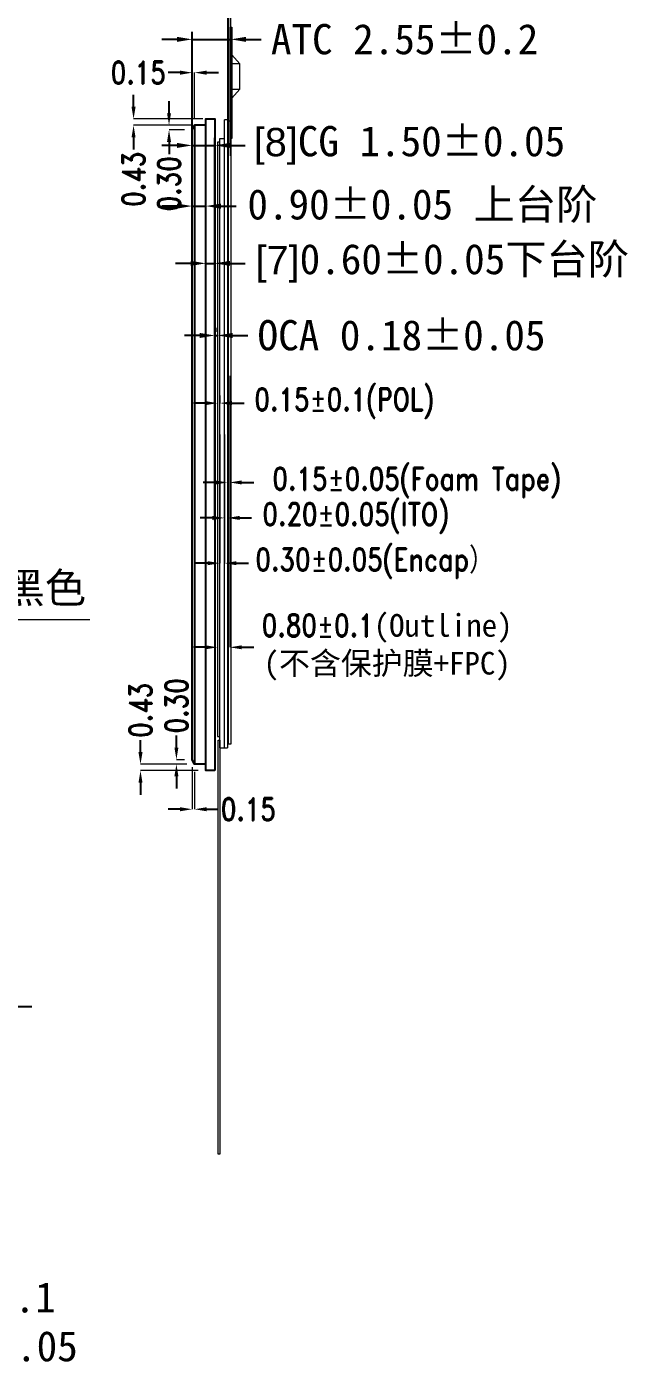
# Model space of a CAD drawing. Header units: millimetres. Extents: x 1134 to 2330, y -9 to 314.
# Drawn here: x 2130.3 to 2170.2, y 155.8 to 244 of the extents above; entities that cross this region are included whole.
import ezdxf

# ---------------------------------------------------------------- set-up
doc = ezdxf.new("R2010")
doc.units = ezdxf.units.MM
doc.layers.get('Defpoints').update_dxf_attribs({"lineweight": 5})
for name, color, linetype, lineweight in [('COF', 110, 'Continuous', 5), ('COF-IC', 2, 'Continuous', 5), ('Connector', 2, 'Continuous', 5), ('DIM', 3, 'Continuous', 5), ('ITO', 2, 'Continuous', 5), ('POL', 202, 'Continuous', 5), ('TAPE-Form', 32, 'Continuous', 5)]:
    doc.layers.add(name, color=color, linetype=linetype, lineweight=lineweight)
doc.layers.add('COVER LENS', color=6, linetype='Continuous')
doc.styles.add('Arial', font='')
doc.styles.add('RD', font='ROMAND.shx', dxfattribs={"width": 0.8})
doc.styles.get("Standard").update_dxf_attribs({"font": 'txt', "bigfont": 'gbcbig.shx'})
doc.styles.add('宋体', font='')
doc.styles.get('Arial').set_extended_font_data('SimSun')
doc.styles.get('宋体').set_extended_font_data('SimSun')
doc.dimstyles.new('DIM', dxfattribs={"dimtxt": 1.5, "dimasz": 0.8, "dimexe": 0, "dimexo": 0.5, "dimgap": 0.11, "dimtad": 0, "dimzin": 1, "dimdsep": 46, "dimtxsty": 'RD', "dimcen": 0, "dimclrd": 256, "dimclre": 256, "dimclrt": 256, "dimadec": 0, "dimazin": 0, "dimtm": 1e-09, "dimtfac": 1, "dimtofl": 0, "dimtmove": 0, "dimatfit": 3, "dimfxl": 1, "dimlwe": -1, "dimarcsym": 0})
doc.dimstyles.new('RG', dxfattribs={"dimtxt": 2, "dimasz": 1, "dimexe": 0.5, "dimexo": 0.3, "dimgap": 0.3, "dimtad": 0, "dimzin": 1, "dimdsep": 46, "dimtxsty": '宋体', "dimcen": 2.5, "dimclrd": 256, "dimclre": 256, "dimclrt": 256, "dimadec": 0, "dimazin": 2, "dimtfac": 1, "dimtmove": 0, "dimatfit": 3, "dimfxl": 1, "dimarcsym": 0})
doc.dimstyles.new('ZY', dxfattribs={"dimtxt": 2, "dimasz": 1, "dimexe": 0.5, "dimexo": 0.3, "dimgap": 0.3, "dimtad": 0, "dimzin": 1, "dimdsep": 46, "dimtxsty": '宋体', "dimcen": 2.5, "dimclrd": 256, "dimclre": 256, "dimclrt": 256, "dimadec": 0, "dimazin": 2, "dimtfac": 1, "dimtmove": 0, "dimatfit": 3, "dimfxl": 1, "dimarcsym": 0})
doc.dimstyles.new('标注模版', dxfattribs={"dimtxt": 1.6, "dimasz": 2, "dimexe": 0.5, "dimexo": 0.5, "dimgap": 0.2, "dimtad": 1, "dimzin": 1, "dimdsep": 46, "dimtxsty": 'Arial', "dimcen": 1, "dimclrd": 3, "dimclre": 3, "dimclrt": 3, "dimadec": 0, "dimazin": 0, "dimtp": 1.2, "dimtm": 1.2, "dimtfac": 1, "dimtmove": 0, "dimatfit": 3, "dimfxl": 1, "dimtolj": 1, "dimarcsym": 0})

# ---------------------------------------------------------------- blocks, each defined once
blk = doc.blocks.new('*D226')
at = {"layer": 'Defpoints', "color": 0, "lineweight": 5, "transparency": 16777216}
for p in [(2143.342, 217.528), (2143.542, 217.528), (2143.342, 211.5)]:
    blk.add_point(p, dxfattribs=at)
at = {"layer": 'DIM', "transparency": 16777216}
for p, q in [((2143.342, 217.028), (2143.342, 211.5)), ((2143.542, 217.028), (2143.542, 211.5))]:
    blk.add_line(p, q, dxfattribs=at)
at = {"layer": 'DIM', "lineweight": -2, "transparency": 16777216}
for p, q in [((2142.542, 211.5), (2141.742, 211.5)), ((2144.342, 211.5), (2145.142, 211.5))]:
    blk.add_line(p, q, dxfattribs=at)
at = {"layer": 'DIM', "lineweight": 5, "transparency": 16777216}
for points in [[(2142.542, 211.633), (2142.542, 211.367), (2143.342, 211.5)], [(2144.342, 211.633), (2144.342, 211.367), (2143.542, 211.5)]]:
    blk.add_solid(points, dxfattribs=at)
at = {"layer": 'DIM', "lineweight": 5, "transparency": 16777216, "insert": (2152.024, 211.5), "char_height": 1.5, "attachment_point": 5, "style": 'RD'}
blk.add_mtext('\\A1;0.20±0.05(ITO)', dxfattribs=at)
blk = doc.blocks.new('*D227')
at = {"layer": 'Defpoints', "color": 0, "lineweight": 5, "transparency": 16777216}
for p in [(2143.042, 217.528), (2143.342, 217.528), (2143.342, 208.505)]:
    blk.add_point(p, dxfattribs=at)
at = {"layer": 'DIM', "transparency": 16777216}
for p, q in [((2143.042, 217.028), (2143.042, 208.505)), ((2143.342, 217.028), (2143.342, 208.505))]:
    blk.add_line(p, q, dxfattribs=at)
at = {"layer": 'DIM', "lineweight": -2, "transparency": 16777216}
for p, q in [((2142.242, 208.505), (2141.442, 208.505)), ((2144.142, 208.505), (2144.942, 208.505))]:
    blk.add_line(p, q, dxfattribs=at)
at = {"layer": 'DIM', "lineweight": 5, "transparency": 16777216}
for points in [[(2142.242, 208.639), (2142.242, 208.372), (2143.042, 208.505)], [(2144.142, 208.639), (2144.142, 208.372), (2143.342, 208.505)]]:
    blk.add_solid(points, dxfattribs=at)
at = {"layer": 'DIM', "lineweight": 5, "transparency": 16777216, "insert": (2153.281, 208.505), "char_height": 1.5, "attachment_point": 5, "style": 'RD'}
blk.add_mtext('\\A1;0.30±0.05(Encap）', dxfattribs=at)
blk = doc.blocks.new('*D228')
at = {"layer": 'Defpoints', "color": 0, "lineweight": 5, "transparency": 16777216}
for p in [(2142.892, 219.092), (2143.042, 219.092), (2143.042, 219.092)]:
    blk.add_point(p, dxfattribs=at)
at = {"layer": 'DIM', "lineweight": -2, "transparency": 16777216}
for p, q in [((2142.092, 219.092), (2141.292, 219.092)), ((2143.842, 219.092), (2144.642, 219.092))]:
    blk.add_line(p, q, dxfattribs=at)
at = {"layer": 'DIM', "transparency": 16777216}
for p, q in [((2142.892, 219.592), (2142.892, 219.092)), ((2143.042, 219.592), (2143.042, 219.092))]:
    blk.add_line(p, q, dxfattribs=at)
at = {"layer": 'DIM', "lineweight": 5, "transparency": 16777216}
for points in [[(2142.092, 219.225), (2142.092, 218.958), (2142.892, 219.092)], [(2143.842, 219.225), (2143.842, 218.958), (2143.042, 219.092)]]:
    blk.add_solid(points, dxfattribs=at)
at = {"layer": 'DIM', "lineweight": 5, "transparency": 16777216, "insert": (2151.266, 219.092), "char_height": 1.5, "attachment_point": 5, "style": 'RD'}
blk.add_mtext('\\A1;0.15±0.1(POL)', dxfattribs=at)
blk = doc.blocks.new('R154GSM-001-PNL-V01-B')
at = {"layer": 'ITO'}
for p, q in [((430.62, 282.808), (430.62, 242.488)), ((430.62, 282.808), (431.125, 282.808)), ((430.925, 282.808), (430.925, 241.268)), ((431.125, 241.268), (431.125, 282.808)), ((430.62, 242.488), (430.925, 242.488)), ((431.125, 241.268), (430.925, 241.268))]:
    blk.add_line(p, q, dxfattribs=at)
blk = doc.blocks.new('R197NRK-001-POL-V01-B')
at = {"layer": 'POL'}
for p, q in [((807.075, 241.771), (807.075, 281.096)), ((807.075, 281.096), (807.225, 281.096)), ((807.225, 241.771), (807.075, 241.771))]:
    blk.add_line(p, q, dxfattribs=at)
at = {"layer": 'DIM', "lineweight": 5}
blk.add_blockref('R154GSM-001-PNL-V01-B', (376.605, -0.962), dxfattribs=at)
blk = doc.blocks.new('*D229')
at = {"layer": 'Defpoints', "color": 0, "lineweight": 5, "transparency": 16777216}
for p in [(2143.542, 217.678), (2143.692, 217.678), (2143.542, 213.845)]:
    blk.add_point(p, dxfattribs=at)
at = {"layer": 'DIM', "transparency": 16777216}
for p, q in [((2143.542, 217.178), (2143.542, 213.845)), ((2143.692, 217.178), (2143.692, 213.845))]:
    blk.add_line(p, q, dxfattribs=at)
at = {"layer": 'DIM', "lineweight": -2, "transparency": 16777216}
for p, q in [((2142.742, 213.845), (2141.942, 213.845)), ((2144.492, 213.845), (2145.292, 213.845))]:
    blk.add_line(p, q, dxfattribs=at)
at = {"layer": 'DIM', "lineweight": 5, "transparency": 16777216}
for points in [[(2142.742, 213.979), (2142.742, 213.712), (2143.542, 213.845)], [(2144.492, 213.979), (2144.492, 213.712), (2143.692, 213.845)]]:
    blk.add_solid(points, dxfattribs=at)
at = {"layer": 'DIM', "lineweight": 5, "transparency": 16777216, "insert": (2156.059, 213.845), "char_height": 1.5, "attachment_point": 5, "style": 'RD'}
blk.add_mtext('\\A1;0.15±0.05(Foam Tape)', dxfattribs=at)
blk = doc.blocks.new('R154GSM-001-FOAM-V01-B')
at = {"layer": 'TAPE-Form', "lineweight": 5}
for p, q in [((1019.024, 281.601), (1019.024, 240.361)), ((1019.174, 281.601), (1019.024, 281.601)), ((1019.174, 240.361), (1019.174, 281.601)), ((1019.024, 240.361), (1019.174, 240.361))]:
    blk.add_line(p, q, dxfattribs=at)
blk = doc.blocks.new('R197NRK-001-COF-V01-B')
at = {"layer": 'COF', "color": 132}
for p, q in [((616.524, 259.365), (615.994, 259.965)), ((616.524, 257.695), (615.994, 257.095))]:
    blk.add_line(p, q, dxfattribs=at)
at = {"layer": 'COF'}
blk.add_lwpolyline([(615.694, 253.672), (615.694, 263.096), (615.794, 263.096), (615.794, 253.672)], close=True, dxfattribs=at)
at = {"layer": 'COF', "color": 2, "lineweight": 5}
blk.add_lwpolyline([(615.794, 263.096), (615.794, 253.672), (615.894, 253.672), (615.894, 263.096)], close=True, dxfattribs=at)
at = {"layer": 'COF', "color": 5, "lineweight": 5}
blk.add_lwpolyline([(615.994, 262.646), (615.894, 262.646), (615.894, 255.272), (615.994, 255.272)], close=True, dxfattribs=at)
at = {"layer": 'COF-IC', "linetype": 'Continuous'}
blk.add_lwpolyline([(615.994, 259.365), (616.524, 259.365), (616.524, 257.695), (615.994, 257.695)], close=True, dxfattribs=at)
blk = doc.blocks.new('*D230')
at = {"layer": 'Defpoints', "color": 0, "lineweight": 5, "transparency": 16777216}
for p in [(2142.892, 221.399), (2143.692, 221.399), (2143.692, 202.941)]:
    blk.add_point(p, dxfattribs=at)
at = {"layer": 'DIM', "transparency": 16777216}
for p, q in [((2142.892, 220.899), (2142.892, 202.941)), ((2143.692, 220.899), (2143.692, 202.941))]:
    blk.add_line(p, q, dxfattribs=at)
at = {"layer": 'DIM', "lineweight": -2, "transparency": 16777216}
for p, q in [((2142.092, 202.941), (2141.292, 202.941)), ((2144.492, 202.941), (2145.292, 202.941))]:
    blk.add_line(p, q, dxfattribs=at)
at = {"layer": 'DIM', "lineweight": 5, "transparency": 16777216}
for points in [[(2142.092, 203.075), (2142.092, 202.808), (2142.892, 202.941)], [(2144.492, 203.075), (2144.492, 202.808), (2143.692, 202.941)]]:
    blk.add_solid(points, dxfattribs=at)
at = {"layer": 'DIM', "lineweight": 5, "transparency": 16777216, "insert": (2154.109, 202.941), "char_height": 1.5, "attachment_point": 5, "style": 'RD'}
blk.add_mtext('\\A1;0.80±0.1{\\A0;\\fSimSun|b0|i0|c134|p2;\\W1;(Outline)\\P(不含保护膜+FPC)}', dxfattribs=at)
blk = doc.blocks.new('R160GAM-012-TFPC-V01-B')
at = {"layer": 'Connector', "lineweight": 5}
blk.add_lwpolyline([(1561.681, 196.809), (1561.791, 196.809), (1561.791, 169.419), (1561.681, 169.419)], close=True, dxfattribs=at)
blk = doc.blocks.new('R160GAM-012-S100-CVL-V02-B')
at = {"layer": 'COVER LENS'}
for points in [[(1893.863, 259.525), (1893.113, 259.525), (1893.113, 217.265), (1892.963, 217.565), (1892.963, 259.225), (1893.113, 259.525)], [(1893.863, 217.265), (1893.113, 217.265)]]:
    blk.add_lwpolyline(points, dxfattribs=at)
blk.add_lwpolyline([(1894.463, 216.839), (1893.863, 216.839), (1893.863, 259.95), (1894.463, 259.95)], close=True, dxfattribs=at)
blk = doc.blocks.new('*D237')
at = {"layer": 'Defpoints', "color": 0, "lineweight": 5, "transparency": 16777216}
for p in [(2142.712, 236.138), (2141.212, 216.765), (2142.712, 211.048)]:
    blk.add_point(p, dxfattribs=at)
at = {"layer": 'DIM', "lineweight": -2, "transparency": 16777216}
for p, q in [((2141.212, 217.065), (2141.212, 236.638)), ((2142.712, 211.348), (2142.712, 236.638)), ((2140.212, 236.138), (2139.212, 236.138)), ((2141.212, 236.138), (2142.712, 236.138)), ((2143.712, 236.138), (2144.712, 236.138))]:
    blk.add_line(p, q, dxfattribs=at)
at = {"layer": 'DIM', "lineweight": 5, "transparency": 16777216}
for points in [[(2140.212, 236.305), (2140.212, 235.971), (2141.212, 236.138)], [(2143.712, 236.305), (2143.712, 235.971), (2142.712, 236.138)]]:
    blk.add_solid(points, dxfattribs=at)
at = {"layer": 'DIM', "transparency": 16777216, "insert": (2155.586, 236.138), "char_height": 2, "attachment_point": 5, "style": '宋体'}
blk.add_mtext('{\\fArial|b0|i0|c0|p34;\\H0.9375x;\\C1;[8]}CG 1.50%%P0.05', dxfattribs=at)
blk = doc.blocks.new('*D238')
at = {"layer": 'Defpoints', "color": 0, "lineweight": 5, "transparency": 16777216}
for p in [(2142.712, 228.338), (2142.112, 210.999), (2142.712, 211.048)]:
    blk.add_point(p, dxfattribs=at)
at = {"layer": 'DIM', "lineweight": -2, "transparency": 16777216}
for p, q in [((2142.112, 211.299), (2142.112, 228.838)), ((2142.712, 211.348), (2142.712, 228.838)), ((2141.112, 228.338), (2140.112, 228.338)), ((2142.112, 228.338), (2142.712, 228.338)), ((2143.712, 228.338), (2144.712, 228.338))]:
    blk.add_line(p, q, dxfattribs=at)
at = {"layer": 'DIM', "lineweight": 5, "transparency": 16777216}
for points in [[(2141.112, 228.505), (2141.112, 228.171), (2142.112, 228.338)], [(2143.712, 228.505), (2143.712, 228.171), (2142.712, 228.338)]]:
    blk.add_solid(points, dxfattribs=at)
at = {"layer": 'DIM', "transparency": 16777216, "insert": (2157.759, 228.338), "char_height": 2, "attachment_point": 5, "style": '宋体'}
blk.add_mtext('{\\fArial|b0|i0|c0|p34;\\H0.9375x;\\C1;[7]}0.60%%P0.05{\\A1;下台阶}', dxfattribs=at)
blk = doc.blocks.new('*D239')
at = {"layer": 'Defpoints', "color": 0, "lineweight": 5, "transparency": 16777216}
for p in [(2142.112, 232.126), (2141.212, 219.819), (2142.112, 219.819)]:
    blk.add_point(p, dxfattribs=at)
at = {"layer": 'DIM', "lineweight": -2, "transparency": 16777216}
for p, q in [((2140.212, 232.126), (2139.212, 232.126)), ((2141.212, 220.119), (2141.212, 232.626)), ((2141.212, 232.126), (2142.112, 232.126)), ((2142.112, 220.119), (2142.112, 232.626)), ((2143.112, 232.126), (2144.112, 232.126))]:
    blk.add_line(p, q, dxfattribs=at)
at = {"layer": 'DIM', "lineweight": 5, "transparency": 16777216}
for points in [[(2140.212, 232.292), (2140.212, 231.959), (2141.212, 232.126)], [(2143.112, 232.292), (2143.112, 231.959), (2142.112, 232.126)]]:
    blk.add_solid(points, dxfattribs=at)
at = {"layer": 'DIM', "transparency": 16777216, "insert": (2156.44, 232.126), "char_height": 2, "attachment_point": 5, "style": '宋体'}
blk.add_mtext('\\A1;0.90±0.05 上台阶', dxfattribs=at)
blk = doc.blocks.new('*D240')
at = {"layer": 'Defpoints', "color": 0, "lineweight": 5, "transparency": 16777216}
for p in [(2142.712, 223.5), (2142.887, 223.568), (2142.887, 223.5)]:
    blk.add_point(p, dxfattribs=at)
at = {"layer": 'DIM', "lineweight": -2, "transparency": 16777216}
for p, q in [((2142.712, 223.8), (2142.712, 224.068)), ((2142.887, 223.8), (2142.887, 224.068)), ((2141.712, 223.568), (2140.712, 223.568)), ((2142.712, 223.568), (2142.887, 223.568)), ((2143.887, 223.568), (2144.887, 223.568))]:
    blk.add_line(p, q, dxfattribs=at)
at = {"layer": 'DIM', "lineweight": 5, "transparency": 16777216}
for points in [[(2141.712, 223.735), (2141.712, 223.402), (2142.712, 223.568)], [(2143.887, 223.735), (2143.887, 223.402), (2142.887, 223.568)]]:
    blk.add_solid(points, dxfattribs=at)
at = {"layer": 'DIM', "transparency": 16777216, "insert": (2155.059, 223.568), "char_height": 2, "attachment_point": 5, "style": '宋体'}
blk.add_mtext('\\A1;OCA 0.18±0.05', dxfattribs=at)
blk = doc.blocks.new('*D241')
at = {"layer": 'Defpoints', "color": 0, "lineweight": 5, "transparency": 16777216}
for p in [(2143.767, 243.153), (2141.212, 235.14), (2143.767, 235.14)]:
    blk.add_point(p, dxfattribs=at)
at = {"layer": 'DIM', "lineweight": -2, "transparency": 16777216}
for p, q in [((2141.212, 235.44), (2141.212, 243.653)), ((2143.767, 235.44), (2143.767, 243.653)), ((2140.212, 243.153), (2139.212, 243.153)), ((2141.212, 243.153), (2143.767, 243.153)), ((2144.767, 243.153), (2145.767, 243.153))]:
    blk.add_line(p, q, dxfattribs=at)
at = {"layer": 'DIM', "lineweight": 5, "transparency": 16777216}
for points in [[(2140.212, 243.319), (2140.212, 242.986), (2141.212, 243.153)], [(2144.767, 243.319), (2144.767, 242.986), (2143.767, 243.153)]]:
    blk.add_solid(points, dxfattribs=at)
at = {"layer": 'DIM', "transparency": 16777216, "insert": (2155.263, 243.153), "char_height": 2, "attachment_point": 5, "style": '宋体'}
blk.add_mtext('\\A1;ATC 2.55±0.2', dxfattribs=at)
blk = doc.blocks.new('*D257')
at = {"layer": 'Defpoints', "color": 0, "lineweight": 5, "transparency": 16777216}
for p in [(2115.503, 216.339), (2117.543, 216.339), (2117.543, 159.931)]:
    blk.add_point(p, dxfattribs=at)
at = {"layer": 'DIM', "lineweight": -2, "transparency": 16777216}
for p, q in [((2115.503, 216.039), (2115.503, 159.431)), ((2117.543, 216.039), (2117.543, 159.431)), ((2114.503, 159.931), (2113.503, 159.931)), ((2115.503, 159.931), (2117.543, 159.931)), ((2118.543, 159.931), (2119.543, 159.931))]:
    blk.add_line(p, q, dxfattribs=at)
at = {"layer": 'DIM', "lineweight": 5, "transparency": 16777216}
for points in [[(2114.503, 160.098), (2114.503, 159.765), (2115.503, 159.931)], [(2118.543, 160.098), (2118.543, 159.765), (2117.543, 159.931)]]:
    blk.add_solid(points, dxfattribs=at)
at = {"layer": 'DIM', "transparency": 16777216, "insert": (2126.061, 159.931), "char_height": 2, "attachment_point": 5, "style": '宋体'}
blk.add_mtext('\\A1;2.04±0.1', dxfattribs=at)
blk = doc.blocks.new('*D260')
at = {"layer": 'Defpoints', "color": 0, "lineweight": 5, "transparency": 16777216}
for p in [(2116.973, 216.339), (2117.543, 216.339), (2117.543, 156.701)]:
    blk.add_point(p, dxfattribs=at)
at = {"layer": 'DIM', "lineweight": -2, "transparency": 16777216}
for p, q in [((2116.973, 216.039), (2116.973, 156.201)), ((2117.543, 216.039), (2117.543, 156.201)), ((2115.973, 156.701), (2114.973, 156.701)), ((2116.973, 156.701), (2117.543, 156.701)), ((2118.543, 156.701), (2119.543, 156.701))]:
    blk.add_line(p, q, dxfattribs=at)
at = {"layer": 'DIM', "lineweight": 5, "transparency": 16777216}
for points in [[(2115.973, 156.868), (2115.973, 156.534), (2116.973, 156.701)], [(2118.543, 156.868), (2118.543, 156.534), (2117.543, 156.701)]]:
    blk.add_solid(points, dxfattribs=at)
at = {"layer": 'DIM', "transparency": 16777216, "insert": (2126.838, 156.701), "char_height": 2, "attachment_point": 5, "style": '宋体'}
blk.add_mtext('\\A1;0.57±0.05', dxfattribs=at)
blk = doc.blocks.new('*D267')
at = {"layer": 'Defpoints', "color": 0, "lineweight": 5, "transparency": 16777216}
for p in [(2137.331, 237.469), (2141.662, 237.469), (2142.412, 237.894)]:
    blk.add_point(p, dxfattribs=at)
at = {"layer": 'DIM', "lineweight": -2, "transparency": 16777216}
for p, q in [((2137.331, 238.694), (2137.331, 239.494)), ((2137.331, 236.669), (2137.331, 235.869))]:
    blk.add_line(p, q, dxfattribs=at)
at = {"layer": 'DIM', "transparency": 16777216}
for p, q in [((2141.912, 237.894), (2137.331, 237.894)), ((2141.162, 237.469), (2137.331, 237.469))]:
    blk.add_line(p, q, dxfattribs=at)
at = {"layer": 'DIM', "lineweight": 5, "transparency": 16777216}
for points in [[(2137.198, 238.694), (2137.465, 238.694), (2137.331, 237.894)], [(2137.198, 236.669), (2137.465, 236.669), (2137.331, 237.469)]]:
    blk.add_solid(points, dxfattribs=at)
at = {"layer": 'DIM', "lineweight": 5, "transparency": 16777216, "insert": (2137.331, 233.902), "char_height": 1.5, "attachment_point": 5, "rotation": 90, "style": 'RD'}
blk.add_mtext('0.43', dxfattribs=at)
blk = doc.blocks.new('*D268')
at = {"layer": 'Defpoints', "color": 0, "lineweight": 5, "transparency": 16777216}
for p in [(2137.791, 195.209), (2141.362, 195.209), (2142.112, 194.783)]:
    blk.add_point(p, dxfattribs=at)
at = {"layer": 'DIM', "lineweight": -2, "transparency": 16777216}
for p, q in [((2137.791, 196.009), (2137.791, 196.809)), ((2137.791, 193.983), (2137.791, 193.183))]:
    blk.add_line(p, q, dxfattribs=at)
at = {"layer": 'DIM', "transparency": 16777216}
for p, q in [((2140.862, 195.209), (2137.791, 195.209)), ((2141.612, 194.783), (2137.791, 194.783))]:
    blk.add_line(p, q, dxfattribs=at)
at = {"layer": 'DIM', "lineweight": 5, "transparency": 16777216}
for points in [[(2137.657, 196.009), (2137.924, 196.009), (2137.791, 195.209)], [(2137.657, 193.983), (2137.924, 193.983), (2137.791, 194.783)]]:
    blk.add_solid(points, dxfattribs=at)
at = {"layer": 'DIM', "lineweight": 5, "transparency": 16777216, "insert": (2137.791, 198.776), "char_height": 1.5, "attachment_point": 5, "rotation": 90, "style": 'RD'}
blk.add_mtext('0.43', dxfattribs=at)
blk = doc.blocks.new('*D269')
at = {"layer": 'Defpoints', "color": 0, "lineweight": 5, "transparency": 16777216}
for p in [(2141.362, 237.469), (2139.678, 237.169), (2141.212, 237.169)]:
    blk.add_point(p, dxfattribs=at)
at = {"layer": 'DIM', "lineweight": -2, "transparency": 16777216}
for p, q in [((2139.678, 238.269), (2139.678, 239.069)), ((2139.678, 236.369), (2139.678, 235.569))]:
    blk.add_line(p, q, dxfattribs=at)
at = {"layer": 'DIM', "transparency": 16777216}
for p, q in [((2140.862, 237.469), (2139.678, 237.469)), ((2140.712, 237.169), (2139.678, 237.169))]:
    blk.add_line(p, q, dxfattribs=at)
at = {"layer": 'DIM', "lineweight": 5, "transparency": 16777216}
for points in [[(2139.545, 238.269), (2139.811, 238.269), (2139.678, 237.469)], [(2139.545, 236.369), (2139.811, 236.369), (2139.678, 237.169)]]:
    blk.add_solid(points, dxfattribs=at)
at = {"layer": 'DIM', "lineweight": 5, "transparency": 16777216, "insert": (2139.678, 233.602), "char_height": 1.5, "attachment_point": 5, "rotation": 90, "style": 'RD'}
blk.add_mtext('0.30', dxfattribs=at)
blk = doc.blocks.new('*D270')
at = {"layer": 'Defpoints', "color": 0, "lineweight": 5, "transparency": 16777216}
for p in [(2141.212, 240.951), (2141.362, 237.469), (2141.212, 237.169)]:
    blk.add_point(p, dxfattribs=at)
at = {"layer": 'DIM', "lineweight": -2, "transparency": 16777216}
for p, q in [((2140.412, 240.951), (2139.612, 240.951)), ((2142.162, 240.951), (2142.962, 240.951))]:
    blk.add_line(p, q, dxfattribs=at)
at = {"layer": 'DIM', "transparency": 16777216}
for p, q in [((2141.212, 237.669), (2141.212, 240.951)), ((2141.362, 237.969), (2141.362, 240.951))]:
    blk.add_line(p, q, dxfattribs=at)
at = {"layer": 'DIM', "lineweight": 5, "transparency": 16777216}
for points in [[(2140.412, 241.084), (2140.412, 240.817), (2141.212, 240.951)], [(2142.162, 241.084), (2142.162, 240.817), (2141.362, 240.951)]]:
    blk.add_solid(points, dxfattribs=at)
at = {"layer": 'DIM', "lineweight": 5, "transparency": 16777216, "insert": (2137.645, 240.951), "char_height": 1.5, "attachment_point": 5, "style": 'RD'}
blk.add_mtext('0.15', dxfattribs=at)
blk = doc.blocks.new('*D271')
at = {"layer": 'Defpoints', "color": 0, "lineweight": 5, "transparency": 16777216}
for p in [(2141.212, 195.509), (2141.362, 195.209), (2141.362, 192.229)]:
    blk.add_point(p, dxfattribs=at)
at = {"layer": 'DIM', "transparency": 16777216}
for p, q in [((2141.212, 195.009), (2141.212, 192.229)), ((2141.362, 194.709), (2141.362, 192.229))]:
    blk.add_line(p, q, dxfattribs=at)
at = {"layer": 'DIM', "lineweight": -2, "transparency": 16777216}
for p, q in [((2140.412, 192.229), (2139.612, 192.229)), ((2142.162, 192.229), (2142.962, 192.229))]:
    blk.add_line(p, q, dxfattribs=at)
at = {"layer": 'DIM', "lineweight": 5, "transparency": 16777216}
for points in [[(2140.412, 192.362), (2140.412, 192.096), (2141.212, 192.229)], [(2142.162, 192.362), (2142.162, 192.096), (2141.362, 192.229)]]:
    blk.add_solid(points, dxfattribs=at)
at = {"layer": 'DIM', "lineweight": 5, "transparency": 16777216, "insert": (2144.929, 192.229), "char_height": 1.5, "attachment_point": 5, "style": 'RD'}
blk.add_mtext('0.15', dxfattribs=at)
blk = doc.blocks.new('*D266')
at = {"layer": 'Defpoints', "color": 0, "lineweight": 5, "transparency": 16777216}
for p in [(2140.167, 195.509), (2141.212, 195.509), (2141.362, 195.209)]:
    blk.add_point(p, dxfattribs=at)
at = {"layer": 'DIM', "lineweight": -2, "transparency": 16777216}
for p, q in [((2140.167, 196.309), (2140.167, 197.109)), ((2140.167, 194.409), (2140.167, 193.609))]:
    blk.add_line(p, q, dxfattribs=at)
at = {"layer": 'DIM', "transparency": 16777216}
for p, q in [((2140.712, 195.509), (2140.167, 195.509)), ((2140.862, 195.209), (2140.167, 195.209))]:
    blk.add_line(p, q, dxfattribs=at)
at = {"layer": 'DIM', "lineweight": 5, "transparency": 16777216}
for points in [[(2140.034, 196.309), (2140.3, 196.309), (2140.167, 195.509)], [(2140.034, 194.409), (2140.3, 194.409), (2140.167, 195.209)]]:
    blk.add_solid(points, dxfattribs=at)
at = {"layer": 'DIM', "lineweight": 5, "transparency": 16777216, "insert": (2140.167, 199.076), "char_height": 1.5, "attachment_point": 5, "rotation": 90, "style": 'RD'}
blk.add_mtext('0.30', dxfattribs=at)

msp = doc.modelspace()

# ---------------------------------------------------------------- block references
at = {"layer": 'DIM', "lineweight": 5, "xscale": -1, "rotation": 180}
for name, p in [('R197NRK-001-COF-V01-B', (1527.848, 499.234)), ('R197NRK-001-POL-V01-B', (1335.812, 478.13)), ('R154GSM-001-FOAM-V01-B', (1124.593, 478.13))]:
    msp.add_blockref(name, p, dxfattribs=at)
at = {"layer": 'DIM', "lineweight": 5}
for name, p in [('R160GAM-012-S100-CVL-V02-B', (248.249, -22.056)), ('R160GAM-012-TFPC-V01-B', (581.251, 0))]:
    msp.add_blockref(name, p, dxfattribs=at)

# ---------------------------------------------------------------- texts
at = {"layer": 'DIM', "lineweight": 5, "insert": (2126.004, 206.762), "char_height": 2, "width": 33.76189, "attachment_point": 5}
msp.add_mtext('{\\fSimSun|b0|i0|c134|p2;背面丝印黑色}', dxfattribs=at)

# ---------------------------------------------------------------- dimensions: what is measured, and where the dimension line sits
at = {"layer": 'DIM'}
for base, p1, p2, text, override, picture, middle in [((2143.76707, 243.15271), (2141.21208, 235.13954), (2143.76707, 235.13954), 'ATC <>', {"dimgap": 0.3, "dimtol": 1, "dimlim": 0, "dimtp": 0.2, "dimtm": 0.2, "dimtfac": 1, "dimtdec": 3, "dimtolj": 1}, '*D241', (2155.26261, 243.15271)), ((2142.112, 232.126), (2141.212, 219.819), (2142.112, 219.819), '<> 上台阶', {"dimgap": 0.3, "dimtol": 1, "dimlim": 0, "dimtp": 0.05, "dimtm": 0.05, "dimtfac": 1, "dimtdec": 3, "dimtolj": 1}, '*D239', (2156.44, 232.126)), ((2142.887079721, 223.568220367), (2142.712079721, 223.499625705), (2142.887079721, 223.499625705), 'OCA <>', {"dimtol": 1, "dimtp": 0.05, "dimtm": 0.05, "dimtdec": 3, "dimtolj": 1}, '*D240', (2155.058588101, 223.568220367))]:
    dim = msp.add_linear_dim(base=base, p1=p1, p2=p2, text=text, dimstyle='RG', override=override, dxfattribs=at)
    dim.commit()
    dim.dimension.update_dxf_attribs({"geometry": picture, "text_midpoint": middle})
at = {"layer": 'DIM', "lineweight": 5}
for base, p1, p2, picture, middle in [((2141.212, 240.951), (2141.362, 237.469), (2141.212, 237.169), '*D270', (2137.645, 240.951)), ((2141.362, 192.229), (2141.212, 195.509), (2141.362, 195.209), '*D271', (2144.929, 192.229))]:
    dim = msp.add_linear_dim(base=base, p1=p1, p2=p2, dimstyle='DIM', override={"dimfxl": 1.25}, dxfattribs=at)
    dim.commit()
    dim.dimension.update_dxf_attribs({"geometry": picture, "text_midpoint": middle})
for base, p1, p2, picture, middle in [((2137.3314, 237.4688), (2142.4121, 237.8943), (2141.6621, 237.4688), '*D267', (2137.3314, 233.9016)), ((2139.678, 237.169), (2141.362, 237.469), (2141.212, 237.169), '*D269', (2139.678, 233.602)), ((2137.791, 195.209), (2142.112, 194.783), (2141.362, 195.209), '*D268', (2137.791, 198.776)), ((2140.167, 195.509), (2141.362, 195.209), (2141.212, 195.509), '*D266', (2140.167, 199.076))]:
    dim = msp.add_linear_dim(base=base, p1=p1, p2=p2, angle=90, dimstyle='DIM', override={"dimfxl": 1.25}, dxfattribs=at)
    dim.commit()
    dim.dimension.update_dxf_attribs({"geometry": picture, "text_midpoint": middle})
at = {"layer": 'DIM'}
dim = msp.add_linear_dim(base=(2142.712, 236.138), p1=(2141.212, 216.765), p2=(2142.712, 211.048), text='{\\fArial|b0|i0|c0|p34;\\H0.9375x;\\C1;[8]}CG <>%%P0.05', dimstyle='RG', dxfattribs=at)
dim.commit()
dim.dimension.update_dxf_attribs({"geometry": '*D237', "text_midpoint": (2155.586, 236.138)})
dim = msp.add_linear_dim(base=(2142.712, 228.338), p1=(2142.112, 210.999), p2=(2142.712, 211.048), text='{\\fArial|b0|i0|c0|p34;\\H0.9375x;\\C1;[7]}<>%%P0.05{\\A1;下台阶}', dimstyle='RG', dxfattribs=at)
dim.commit()
dim.dimension.update_dxf_attribs({"geometry": '*D238', "text_midpoint": (2157.759, 228.338), "dimtype": 160})
at = {"layer": 'DIM', "lineweight": 5}
for base, p1, p2, text, picture, middle in [((2143.692, 202.941), (2142.892, 221.399), (2143.692, 221.399), '<>{\\A0;\\fSimSun|b0|i0|c134|p2;\\W1;(Outline)\\P(不含保护膜+FPC)}', '*D230', (2154.109, 202.941)), ((2143.042, 219.092), (2142.892, 219.092), (2143.042, 219.092), '<>(POL)', '*D228', (2151.266, 219.092))]:
    dim = msp.add_linear_dim(base=base, p1=p1, p2=p2, text=text, dimstyle='DIM', override={"dimtxt": 1.5, "dimgap": 0.11, "dimtol": 1, "dimlim": 0, "dimtp": 0.1, "dimtm": 0.1, "dimtfac": 1, "dimtdec": 3, "dimfxl": 0.8, "dimtolj": 1, "dimarcsym": 1}, dxfattribs=at)
    dim.commit()
    dim.dimension.update_dxf_attribs({"geometry": picture, "text_midpoint": middle})
for base, p1, p2, text, override, picture, middle in [((2143.342, 208.505), (2143.042, 217.528), (2143.342, 217.528), '<>(Encap）', {"dimtxt": 1.5, "dimtol": 1, "dimtp": 0.05, "dimtm": 0.05, "dimtdec": 3, "dimfxl": 0.8, "dimtolj": 1, "dimarcsym": 1}, '*D227', (2153.281, 208.505)), ((2143.342, 211.5), (2143.542, 217.528), (2143.342, 217.528), '<>(ITO)', {"dimtxt": 1.5, "dimgap": 0.11, "dimtol": 1, "dimlim": 0, "dimtp": 0.05, "dimtm": 0.05, "dimtfac": 1, "dimtdec": 3, "dimfxl": 0.8, "dimtolj": 1, "dimarcsym": 1}, '*D226', (2152.024, 211.5)), ((2143.542, 213.845), (2143.692, 217.678), (2143.542, 217.678), '<>(Foam Tape)', {"dimtxt": 1.5, "dimgap": 0.11, "dimtol": 1, "dimlim": 0, "dimtp": 0.05, "dimtm": 0.05, "dimtfac": 1, "dimtdec": 3, "dimfxl": 0.8, "dimtolj": 1, "dimarcsym": 1}, '*D229', (2156.059, 213.845))]:
    dim = msp.add_linear_dim(base=base, p1=p1, p2=p2, text=text, dimstyle='DIM', override=override, dxfattribs=at)
    dim.commit()
    dim.dimension.update_dxf_attribs({"geometry": picture, "text_midpoint": middle, "dimtype": 160})
at = {"layer": 'DIM'}
for base, p1, override, picture, middle in [((2117.543, 159.931), (2115.503, 216.339), {"dimgap": 0.3, "dimtol": 1, "dimlim": 0, "dimtp": 0.1, "dimtm": 0.1, "dimtfac": 1, "dimtdec": 3, "dimtolj": 1}, '*D257', (2126.061, 159.931)), ((2117.543, 156.701), (2116.973, 216.339), {"dimtol": 1, "dimtp": 0.05, "dimtm": 0.05, "dimtdec": 3, "dimtolj": 1}, '*D260', (2126.838, 156.701))]:
    dim = msp.add_linear_dim(base=base, p1=p1, p2=(2117.543, 216.339), dimstyle='ZY', override=override, dxfattribs=at)
    dim.commit()
    dim.dimension.update_dxf_attribs({"geometry": picture, "text_midpoint": middle})

# ---------------------------------------------------------------- leaders
at = {"layer": 'DIM', "lineweight": 5}
msp.add_leader([(2113.697, 207.309), (2117.68, 204.774), (2134.445, 204.774)], dimstyle='DIM', override={"dimgap": 0.11, "dimtad": 0, "dimfxl": 1.25, "dimlwd": 5, "dimlwe": 5, "dimarcsym": 1}, dxfattribs=at)
at = {"layer": 'DIM'}
msp.add_leader([(2107.443, 171.275), (2118.019, 179.191), (2130.601, 179.191)], dimstyle='标注模版', override={"dimtxt": 1.2, "dimasz": 1, "dimtxsty": '宋体', "dimclrd": 256, "dimclre": 256, "dimclrt": 256, "dimtp": 0.05, "dimtm": 0.05}, dxfattribs=at)

doc.saveas('drawing.dxf')
